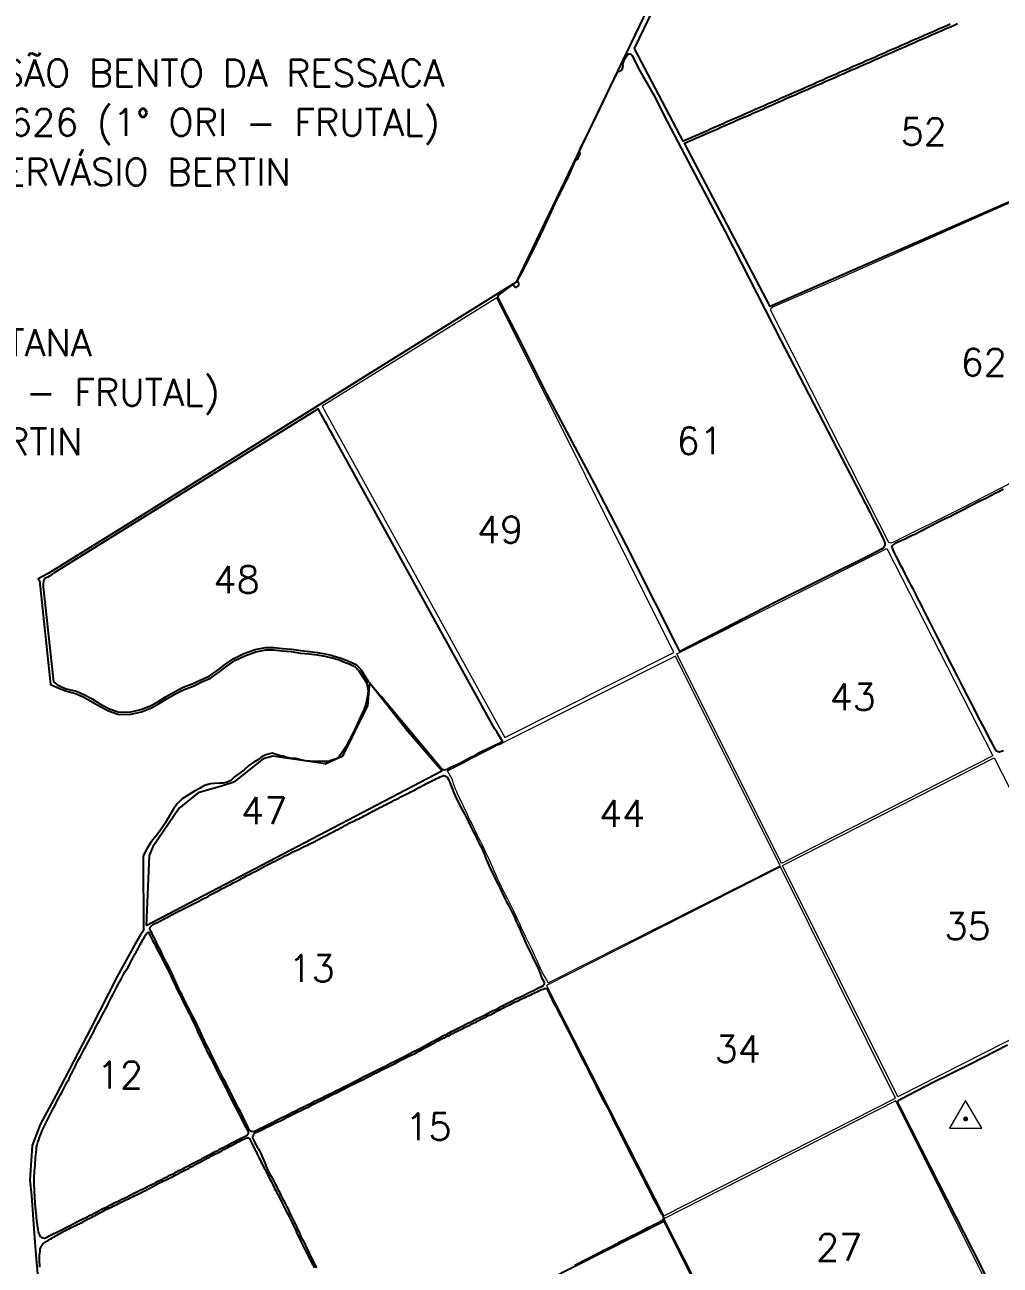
# Model space of a CAD drawing. Header units: millimetres. Extents: x 723072 to 730422, y 7782178 to 7792573.
# Drawn here: x 724644 to 726292, y 7786919 to 7789013 of the extents above; entities that cross this region are included whole.
import ezdxf
from ezdxf.enums import TextEntityAlignment as Align

# ---------------------------------------------------------------- set-up
doc = ezdxf.new("R2010")
doc.units = ezdxf.units.MM
for name, color, linetype, lineweight in [('0114000653', 1, 'Continuous', 25), ('0114000653027', 5, 'Continuous', 25), ('0114000653028', 5, 'Continuous', 25), ('0114000653034', 5, 'Continuous', 25), ('0114000653035', 5, 'Continuous', 25), ('0114000653043', 5, 'Continuous', 25), ('0114000653044', 5, 'Continuous', 25), ('0114000653047', 5, 'Continuous', 25), ('0114000653048', 5, 'Continuous', 25), ('0114000653049', 5, 'Continuous', 25), ('0114000653052', 5, 'Continuous', 25), ('0114000653053', 5, 'Continuous', 25), ('0114000653058', 5, 'Continuous', 25), ('0114000653061', 5, 'Continuous', 25), ('0114000653062', 5, 'Continuous', 25), ('0114000653063', 5, 'Continuous', 25)]:
    doc.layers.add(name, color=color, linetype=linetype, lineweight=lineweight)
for name, color, linetype in [('0114000653012', 5, 'Continuous'), ('0114000653013', 5, 'Continuous'), ('0114000653014', 5, 'Continuous'), ('0114000653015', 5, 'Continuous'), ('TXT_CONFRONTANTES', 7, 'Continuous'), ('TXT_DIVERSOS', 7, 'Continuous'), ('TXT_NUM_TALHOES', 7, 'Continuous')]:
    doc.layers.add(name, color=color, linetype=linetype)
doc.styles.add('Simplex', font='simplex.shx')

msp = doc.modelspace()

# ---------------------------------------------------------------- linework, layer by layer
at = {"layer": '0114000653', "color": 1, "linetype": 'ByBlock'}
msp.add_lwpolyline([(725788.2, 7789231.9), (725625.1, 7788892.7), (725474.1, 7788578.7), (724814.1, 7788167.4), (724683.8, 7788087), (724666.9, 7788077.9), (724669, 7788074.7), (724687.5, 7787899.1), (724698.1, 7787894.7), (724713, 7787888.5), (724730.2, 7787884), (724743.1, 7787878.4), (724756.1, 7787871.4), (724770.3, 7787862.8), (724785.6, 7787854.7), (724801.5, 7787849.3), (724821.3, 7787848.8), (724841.4, 7787853.4), (724858.1, 7787859.7), (724871.3, 7787867.4), (724885, 7787875.5), (724899, 7787883.6), (724913.3, 7787891), (724928.8, 7787896.5), (724943.4, 7787903.8), (724958, 7787910), (724973.4, 7787920.8), (724985.7, 7787930.2), (724999.3, 7787939.7), (725016, 7787947.8), (725034.6, 7787954.5), (725051.3, 7787958), (725064.7, 7787957.7), (725079, 7787956.1), (725094.2, 7787955), (725109.9, 7787952.5), (725124.6, 7787951.2), (725138.3, 7787949.5), (725150.9, 7787947), (725160.9, 7787945), (725163.9, 7787944.1), (725175.3, 7787940.8), (725184.6, 7787937.3), (725193.1, 7787933.5), (725201.6, 7787929.6), (725208.6, 7787922.2), (725221.8, 7787901.7), (725224.6, 7787889), (725223.1, 7787879.2), (725220.6, 7787866), (725217.2, 7787856.5), (725211.9, 7787845.7), (725205.7, 7787832.3), (725199.3, 7787818.7), (725193, 7787805.7), (725186.4, 7787793.9), (725179.8, 7787783.8), (725175.2, 7787777.5), (725170.9, 7787773.9), (725164.5, 7787772.1), (725157.1, 7787769.4), (725149.8, 7787769.3), (725142.4, 7787769.9), (725133.8, 7787769.5), (725126.4, 7787769.6), (725118.4, 7787770.6), (725109.8, 7787772.1), (725102, 7787774.2), (725092.6, 7787774.9), (725085.1, 7787776.9), (725081.3, 7787778.1), (725076.2, 7787779), (725062.1, 7787783.6), (725053.1, 7787781), (725045.4, 7787777.6), (725037.8, 7787771.9), (725031.4, 7787768.2), (725022.8, 7787762.4), (725015, 7787755.5), (725006.4, 7787749.1), (724998.7, 7787743.4), (724992.3, 7787737.2), (724986.1, 7787734.6), (724979.6, 7787732.9), (724973, 7787732.8), (724964.9, 7787732.4), (724957.7, 7787731.6), (724948.1, 7787728.9), (724939.2, 7787723.9), (724931, 7787719.3), (724920.6, 7787713.1), (724910, 7787706.5), (724901.1, 7787697.4), (724894.8, 7787688.5), (724881.2, 7787665.2), (724874.4, 7787655.2), (724866.6, 7787644.2), (724857.6, 7787633.9), (724850.5, 7787622.1), (724844, 7787610), (724844.6, 7787483.7), (724839.9, 7787476.5), (724829.9, 7787460.5), (724800.2, 7787406.3), (724756, 7787318.9), (724697, 7787206.3), (724670.2, 7787156.1), (724656.7, 7787120.9), (724652.9, 7787062.2), (724655.6, 7787036.7), (724660, 7786972.3), (724662.3, 7786943.3), (724666.7, 7786890.6)], dxfattribs=at)
at = {"layer": '0114000653012'}
msp.add_lwpolyline([(724661, 7787034.3), (724661, 7787037.2), (724660.8, 7787040.7), (724660.6, 7787044.4), (724660.4, 7787048.2), (724660.2, 7787052.3), (724660, 7787056.6), (724659.9, 7787061), (724659.9, 7787065.4), (724660.1, 7787069.6), (724660.4, 7787073.8), (724660.7, 7787077.9), (724661.2, 7787082.1), (724661.6, 7787086.7), (724662, 7787091.6), (724662.2, 7787096.4), (724662.4, 7787100.9), (724662.9, 7787105.2), (724663.3, 7787109.4), (724663.8, 7787113.6), (724664.3, 7787118), (724665.1, 7787122.2), (724666.4, 7787126.3), (724667.8, 7787130.3), (724669.2, 7787134.4), (724670.8, 7787138.7), (724672.6, 7787142.9), (724674.4, 7787147.2), (724676.4, 7787151.6), (724678.6, 7787156.3), (724680.9, 7787160.9), (724683.1, 7787165.4), (724685.4, 7787169.8), (724687.6, 7787174.3), (724690, 7787178.8), (724692.4, 7787183.3), (724694.8, 7787188), (724697.3, 7787192.7), (724699.7, 7787197.2), (724702, 7787201.5), (724704.3, 7787205.9), (724706.6, 7787210.3), (724709, 7787214.7), (724711.4, 7787219.2), (724713.7, 7787223.7), (724716.1, 7787228.2), (724718.4, 7787232.6), (724720.6, 7787237), (724722.8, 7787241.3), (724724.9, 7787245.5), (724727, 7787249.8), (724729.1, 7787254), (724731.3, 7787258.3), (724733.4, 7787262.5), (724735.8, 7787266.7), (724738.2, 7787271.1), (724740.5, 7787275.7), (724743, 7787280.3), (724745.4, 7787284.7), (724747.7, 7787289.1), (724750.1, 7787293.5), (724752.4, 7787297.9), (724754.6, 7787302.2), (724756.8, 7787306.3), (724759, 7787310.5), (724761.2, 7787314.8), (724763.3, 7787318.9), (724765.6, 7787323.1), (724767.9, 7787327.4), (724770.2, 7787331.7), (724772.5, 7787336.1), (724775, 7787340.8), (724777.7, 7787345.8), (724780.4, 7787350.9), (724783.2, 7787355.9), (724785.8, 7787361), (724788, 7787365.7), (724790.1, 7787370), (724792.2, 7787374.2), (724794.5, 7787378.6), (724796.9, 7787383.2), (724799.4, 7787387.8), (724802, 7787392.5), (724804.3, 7787397.1), (724806.8, 7787401.6), (724809.2, 7787406.2), (724811.6, 7787410.5), (724814.1, 7787414.6), (724816.5, 7787418.5), (724818.7, 7787422.3), (724820.9, 7787426), (724823, 7787429.8), (724824.8, 7787433.5), (724826.7, 7787437), (724828.5, 7787440.5), (724830.2, 7787443.9), (724832.2, 7787447.2), (724834.1, 7787450.5), (724836, 7787453.8), (724837.7, 7787457), (724839.4, 7787460.1), (724840.9, 7787463.1), (724842.4, 7787465.9), (724843.8, 7787468.6), (724845.3, 7787471.2), (724846.8, 7787473.7), (724848.3, 7787476), (724849.8, 7787478.4), (724851.4, 7787480.6), (724853.1, 7787481.1), (724853.6, 7787480.2), (724854.3, 7787478.9), (724855.6, 7787476.1), (724857.8, 7787471.8), (724860.2, 7787467.2), (724862.6, 7787462.7), (724865, 7787458), (724867.6, 7787453.2), (724870.2, 7787448.1), (724873, 7787442.7), (724875.8, 7787437), (724878.9, 7787431.1), (724882.1, 7787425.1), (724885.3, 7787418.9), (724888.5, 7787412.4), (724891.5, 7787405.9), (724894.4, 7787399.7), (724897, 7787393.9), (724899.3, 7787388.8), (724901.7, 7787384), (724904, 7787379.2), (724906.5, 7787374), (724909.4, 7787368.5), (724912.4, 7787362.6), (724915.6, 7787356.4), (724918.7, 7787350.1), (724922, 7787343.7), (724925.1, 7787337.3), (724928.4, 7787331), (724931.5, 7787324.8), (724934.3, 7787318.4), (724936.8, 7787312.1), (724939.5, 7787305.9), (724942.7, 7787299.7), (724945.8, 7787293.4), (724948.9, 7787286.9), (724951.9, 7787280.3), (724955.4, 7787273.9), (724958.9, 7787267.1), (724962.4, 7787260.1), (724965.9, 7787253.1), (724969.3, 7787246.1), (724972.7, 7787239.1), (724976.4, 7787232), (724980.1, 7787225.2), (724983.2, 7787218.9), (724986.2, 7787213.1), (724989.1, 7787207.1), (724992.3, 7787200.6), (724995.9, 7787193.6), (724999.8, 7787186.2), (725003.7, 7787178.7), (725007.3, 7787171.5), (725010.8, 7787164.5), (725014.3, 7787157.4), (725017.4, 7787151.3), (725019.8, 7787147.1), (725021.4, 7787144.1), (725021.6, 7787141.6), (725021, 7787139.6), (725020, 7787138.4), (725019.6, 7787137.9), (725019.5, 7787137.8), (725019.1, 7787137.5), (725019.1, 7787137.6), (725018.7, 7787137.3), (725017.9, 7787136.8), (725016.3, 7787136.1), (725014.2, 7787135.1), (725011.8, 7787133.9), (725009.1, 7787132.6), (725006.3, 7787131.2), (725003.4, 7787129.7), (725000.5, 7787128.2), (724997.7, 7787126.8), (724994.9, 7787125.3), (724992, 7787123.8), (724989.1, 7787122.2), (724986, 7787120.6), (724982.7, 7787118.9), (724979.1, 7787117.1), (724975.4, 7787115.2), (724971.9, 7787113.4), (724968.6, 7787111.6), (724965.5, 7787110), (724962.7, 7787108.4), (724959.8, 7787106.9), (724956.6, 7787105.3), (724953.3, 7787103.6), (724949.9, 7787101.8), (724946.6, 7787100), (724943.1, 7787098.2), (724939.8, 7787096.4), (724936.4, 7787094.6), (724933, 7787092.8), (724929.6, 7787091), (724926.3, 7787089.3), (724923.2, 7787087.6), (724920.1, 7787085.9), (724917, 7787084.2), (724913.7, 7787082.8), (724910.4, 7787081.2), (724907.2, 7787079.5), (724904.1, 7787077.9), (724901, 7787076.3), (724897.6, 7787074.5), (724894.1, 7787072.7), (724890.4, 7787070.8), (724886.7, 7787068.9), (724882.9, 7787067), (724879.1, 7787065.1), (724875.3, 7787063.2), (724871.7, 7787061.4), (724868.1, 7787059.5), (724864.4, 7787057.7), (724860.9, 7787055.8), (724857.3, 7787054.1), (724853.9, 7787052.3), (724850.6, 7787050.8), (724847.5, 7787049.1), (724844.1, 7787047.4), (724840.1, 7787045.3), (724836, 7787043.4), (724832.4, 7787041.5), (724828.6, 7787039.6), (724824.3, 7787037.4), (724820.2, 7787035.3), (724816.1, 7787033.3), (724812.1, 7787031.4), (724808.1, 7787029.5), (724804.3, 7787027.6), (724800.8, 7787026), (724797.5, 7787024.5), (724794.4, 7787022.9), (724791.3, 7787021.3), (724788.1, 7787019.7), (724784.8, 7787018.1), (724781.5, 7787016.4), (724777.9, 7787014.6), (724774, 7787012.6), (724769.9, 7787010.5), (724765.8, 7787008.3), (724761.6, 7787006.2), (724757.5, 7787004.1), (724753.5, 7787002), (724749.5, 7787000), (724745.2, 7786997.9), (724741, 7786995.7), (724736.7, 7786993.5), (724732.4, 7786991.4), (724728.4, 7786989.3), (724724.6, 7786987.3), (724720.9, 7786985.5), (724717.1, 7786983.7), (724713.4, 7786981.9), (724709.7, 7786979.9), (724706.1, 7786978.1), (724702.7, 7786976.2), (724699.3, 7786974.6), (724696.1, 7786973), (724692.9, 7786971.5), (724689.7, 7786969.9), (724686.4, 7786968.2), (724683.2, 7786966.5), (724680.1, 7786964.9), (724677.4, 7786964.1), (724675, 7786964.3), (724673.3, 7786965), (724672.1, 7786965.9), (724671.6, 7786966.3), (724671, 7786967), (724670.2, 7786968.3), (724669.4, 7786969.7), (724668.8, 7786971.4), (724668.2, 7786973.2), (724667.6, 7786975.2), (724667.1, 7786977.6), (724666.7, 7786980), (724666.3, 7786982.5), (724666, 7786984.9), (724665.6, 7786987.3), (724665.3, 7786989.6), (724664.9, 7786991.6), (724664.7, 7786993.7), (724664.6, 7786995.8), (724664.3, 7786998.1), (724664.1, 7787000.6), (724663.8, 7787003.2), (724663.7, 7787005.6), (724663.3, 7787007.9), (724663.1, 7787010.2), (724662.8, 7787012.8), (724662.5, 7787015.5), (724662.2, 7787018.4), (724661.9, 7787021.3), (724661.7, 7787024.4), (724661.6, 7787027.4), (724661.4, 7787030.3)], close=True, dxfattribs=at)
at = {"layer": '0114000653013'}
msp.add_lwpolyline([(725353.2, 7787745.3), (725354.3, 7787745), (725355.2, 7787744.6), (725356.3, 7787743.9), (725357.7, 7787742.6), (725359.2, 7787740.2), (725361, 7787736.5), (725362.9, 7787732.2), (725364.8, 7787727.5), (725366.7, 7787722.4), (725368.7, 7787717.4), (725370.8, 7787712.4), (725373.1, 7787707.2), (725376.1, 7787701.4), (725379.4, 7787695.1), (725382.8, 7787688.6), (725386.4, 7787682), (725389.8, 7787675.3), (725393.2, 7787668.5), (725396.6, 7787661.5), (725400.2, 7787654.6), (725403.5, 7787648.1), (725406.5, 7787642.1), (725409.1, 7787636.7), (725411.9, 7787631), (725415.1, 7787625.1), (725418.3, 7787618.7), (725420.9, 7787612.2), (725423.1, 7787605.7), (725425.7, 7787599.2), (725428.6, 7787592.5), (725431.9, 7787585.2), (725435.8, 7787577.8), (725439.7, 7787570.3), (725443.5, 7787562.7), (725447.2, 7787555), (725450.6, 7787547.5), (725454.2, 7787540.3), (725457.7, 7787533.4), (725461.2, 7787526.6), (725464.7, 7787519.9), (725468.1, 7787513.1), (725471.3, 7787506.2), (725474.6, 7787499.3), (725477.9, 7787492.3), (725481, 7787485.1), (725484, 7787477.7), (725487.3, 7787470.2), (725490.7, 7787462.8), (725494.1, 7787455.3), (725497.7, 7787448), (725501.3, 7787440.6), (725505, 7787433.2), (725508.7, 7787426), (725511.8, 7787418.7), (725514.6, 7787411.5), (725517.4, 7787404.7), (725520.3, 7787399), (725521.7, 7787396.3), (725521.8, 7787395.6), (725521.9, 7787394.1), (725521.6, 7787392.5), (725520.1, 7787390.6), (725517, 7787388.9), (725513, 7787386.9), (725508.6, 7787384.7), (725503.8, 7787382.3), (725498.7, 7787379.6), (725493, 7787376.8), (725486.9, 7787373.9), (725480.6, 7787371), (725474, 7787368), (725467.4, 7787364.8), (725460.6, 7787361.4), (725453.9, 7787357.8), (725447.5, 7787354.3), (725441.1, 7787350.8), (725434.4, 7787347.5), (725427.5, 7787344.1), (725420.6, 7787340.6), (725413.5, 7787337), (725406.3, 7787333.4), (725398.9, 7787329.8), (725391.6, 7787326.1), (725384.4, 7787322.5), (725377.5, 7787319), (725370.5, 7787315.5), (725363.5, 7787312), (725356.6, 7787308.4), (725349.6, 7787304.7), (725342.5, 7787301), (725335.4, 7787297.3), (725328.3, 7787293.6), (725321.5, 7787289.8), (725314.9, 7787286.1), (725308.1, 7787282.6), (725301.1, 7787279.2), (725293.7, 7787275.4), (725286.2, 7787271.4), (725278.4, 7787267.5), (725270.4, 7787263.4), (725262.3, 7787259.2), (725254.1, 7787255.1), (725245.8, 7787251.2), (725237.7, 7787247.2), (725229.7, 7787243.2), (725222.2, 7787239.3), (725215, 7787235.6), (725208.1, 7787232), (725201.3, 7787228.6), (725194.8, 7787225.2), (725188.5, 7787221.9), (725182.3, 7787218.8), (725176.1, 7787215.7), (725169.9, 7787212.6), (725163.7, 7787209.5), (725157.5, 7787206.4), (725151.3, 7787203.4), (725145.1, 7787200.4), (725138.9, 7787197.4), (725132.8, 7787194.4), (725126.8, 7787191.2), (725120.6, 7787188.2), (725114.1, 7787185.1), (725107.7, 7787182), (725101.5, 7787179), (725095.4, 7787175.9), (725089.4, 7787172.9), (725083.7, 7787170.1), (725078.6, 7787167.6), (725073.8, 7787165.1), (725068.6, 7787162.5), (725063.5, 7787159.9), (725058.7, 7787157.4), (725054, 7787155.1), (725049.5, 7787153), (725045.2, 7787150.9), (725041.2, 7787148.9), (725037.3, 7787147), (725033.8, 7787145.2), (725030.7, 7787144.2), (725028.2, 7787144.3), (725026.6, 7787144.8), (725025.5, 7787145.4), (725024.1, 7787146.7), (725022.7, 7787149), (725021.1, 7787152.4), (725019.1, 7787156.6), (725016.9, 7787161.1), (725014.5, 7787166.1), (725011.9, 7787171.5), (725009.1, 7787177), (725006.1, 7787182.7), (725002.9, 7787188.6), (724999.7, 7787194.8), (724996.7, 7787201.1), (724993.5, 7787207.4), (724990.4, 7787213.4), (724987.5, 7787219.5), (724984.2, 7787225.7), (724980.7, 7787232.2), (724977.3, 7787239), (724974, 7787245.9), (724970.5, 7787252.7), (724967.1, 7787259.5), (724963.7, 7787266.1), (724960.5, 7787272.5), (724957.4, 7787278.8), (724954.5, 7787284.9), (724951.3, 7787291.1), (724947.8, 7787297.4), (724945, 7787303.9), (724942.3, 7787310.3), (724939.3, 7787316.7), (724936.2, 7787323.2), (724933, 7787329.6), (724929.7, 7787335.9), (724926.3, 7787342.2), (724923, 7787348.6), (724919.6, 7787355.2), (724916.2, 7787361.8), (724913, 7787368.3), (724910, 7787374.6), (724907, 7787380.6), (724904.1, 7787386.3), (724901.6, 7787391.4), (724899.2, 7787396.6), (724896.9, 7787401.7), (724895, 7787406.8), (724892.8, 7787411.8), (724890.5, 7787416.8), (724887.9, 7787421.7), (724885.2, 7787426.7), (724882.6, 7787431.7), (724879.9, 7787437.1), (724876.8, 7787443.1), (724873.9, 7787449.4), (724871.1, 7787454.8), (724868.6, 7787460), (724866.3, 7787464.9), (724863.7, 7787469.9), (724861.3, 7787474.6), (724859.4, 7787478.7), (724857.9, 7787481.8), (724856.6, 7787484.3), (724855.5, 7787486.8), (724856.3, 7787489.7), (724858.3, 7787491.9), (724860.8, 7787493.8), (724863.9, 7787495.5), (724867.3, 7787497.1), (724871, 7787498.9), (724874.7, 7787501), (724878.4, 7787503), (724881.9, 7787504.9), (724885.4, 7787506.7), (724889.1, 7787508.7), (724893.2, 7787510.9), (724897.5, 7787513.1), (724902, 7787515.3), (724906.6, 7787517.5), (724911.2, 7787519.8), (724915.7, 7787522.2), (724920.2, 7787524.4), (724924.6, 7787526.6), (724929, 7787528.9), (724933.5, 7787531.3), (724938, 7787533.7), (724942.3, 7787535.8), (724946.4, 7787537.8), (724950.5, 7787539.9), (724954.6, 7787542.2), (724958.7, 7787544.6), (724962.9, 7787547), (724967.3, 7787549.4), (724972, 7787551.7), (724976.8, 7787554.1), (724981.6, 7787556.6), (724986.6, 7787559.2), (724991.5, 7787561.9), (724996.4, 7787564.3), (725001.1, 7787566.8), (725005.6, 7787569.2), (725010.1, 7787571.7), (725014.7, 7787574.1), (725019.6, 7787576.6), (725024.5, 7787579.1), (725029.6, 7787581.7), (725034.8, 7787584.4), (725039.8, 7787587.1), (725044.8, 7787589.8), (725049.6, 7787592.3), (725054.2, 7787594.7), (725058.6, 7787596.9), (725062.9, 7787599.1), (725067.1, 7787601.2), (725071.2, 7787603.4), (725075.4, 7787605.5), (725079.6, 7787607.7), (725083.8, 7787609.8), (725087.9, 7787611.9), (725091.9, 7787614), (725096, 7787616), (725100, 7787617.8), (725104, 7787619.7), (725107.9, 7787621.5), (725111.7, 7787623.3), (725115.3, 7787625.1), (725118.7, 7787626.8), (725121.8, 7787628.3), (725124.4, 7787629.6), (725126.7, 7787630.7), (725128.9, 7787631.7), (725131, 7787632.6), (725133.1, 7787633.7), (725135.1, 7787634.7), (725137, 7787635.7), (725138.9, 7787636.7), (725140.7, 7787637.6), (725142.5, 7787638.7), (725144.4, 7787639.7), (725146.4, 7787640.7), (725148.3, 7787641.7), (725150.2, 7787642.7), (725152.2, 7787643.9), (725154.3, 7787645), (725156.8, 7787646.2), (725159.4, 7787647.6), (725161.8, 7787649), (725164.2, 7787650.2), (725166.3, 7787651.2), (725168.3, 7787652.2), (725170.3, 7787653.1), (725172.2, 7787654.1), (725174.2, 7787655), (725176.2, 7787656.2), (725178.3, 7787657.3), (725180.4, 7787658.5), (725182.6, 7787659.8), (725184.9, 7787661), (725187.4, 7787662.3), (725189.8, 7787663.6), (725192.2, 7787665), (725194.7, 7787666.2), (725197.1, 7787667.3), (725199.7, 7787668.3), (725202.4, 7787669.6), (725205.3, 7787671.1), (725208.4, 7787672.6), (725211.5, 7787674.2), (725214.6, 7787675.8), (725217.7, 7787677.4), (725220.9, 7787679.1), (725224.1, 7787680.8), (725227.3, 7787682.5), (725230.3, 7787684.2), (725233.3, 7787685.8), (725236.2, 7787687.3), (725239, 7787688.7), (725241.7, 7787690.2), (725244.3, 7787691.5), (725246.8, 7787692.8), (725249.2, 7787694.1), (725251.8, 7787695.4), (725254.6, 7787696.8), (725257.7, 7787698.4), (725261, 7787700.1), (725264.7, 7787702), (725268.4, 7787703.9), (725272.2, 7787705.8), (725275.9, 7787707.6), (725279.5, 7787709.4), (725283.1, 7787711.2), (725286.4, 7787712.9), (725289.5, 7787714.5), (725292.5, 7787716), (725295.4, 7787717.5), (725298.4, 7787719), (725301.3, 7787720.5), (725304.2, 7787722.1), (725307.1, 7787723.6), (725310, 7787725.2), (725313.2, 7787726.8), (725316.5, 7787728.6), (725319.8, 7787730.3), (725322.8, 7787731.9), (725325.5, 7787733.3), (725328.4, 7787734.8), (725331.2, 7787736.3), (725334.1, 7787737.7), (725337.1, 7787739.1), (725340, 7787740.5), (725343, 7787741.9), (725345.9, 7787743.3), (725348.5, 7787744.6), (725350.4, 7787745.3), (725351.6, 7787745.4), (725352.1, 7787745.4), (725352.6, 7787745.4)], close=True, dxfattribs=at)
at = {"layer": '0114000653014'}
msp.add_lwpolyline([(724669.7, 7786915.7), (724669.5, 7786919.9), (724669.2, 7786923.9), (724669, 7786927.9), (724669, 7786931.6), (724669.2, 7786935.4), (724669.5, 7786939.2), (724670, 7786942.6), (724670.5, 7786945.8), (724671.2, 7786948.6), (724672.1, 7786951.1), (724673.4, 7786953.1), (724674.8, 7786954.8), (724676.4, 7786956.2), (724678.1, 7786957.4), (724679.9, 7786958.5), (724681.7, 7786959.5), (724683.5, 7786960.7), (724685.4, 7786961.8), (724687.2, 7786963), (724689.2, 7786964), (724691.1, 7786965.2), (724693, 7786966.3), (724695.1, 7786967.5), (724697.3, 7786968.8), (724699.7, 7786970.1), (724702.2, 7786971.7), (724704.8, 7786973.1), (724707.4, 7786974.5), (724710.1, 7786976), (724712.9, 7786977.4), (724715.7, 7786978.9), (724718.5, 7786980.4), (724721.3, 7786981.7), (724724, 7786983), (724726.5, 7786984.1), (724728.7, 7786985.2), (724730.8, 7786986.2), (724732.7, 7786987.1), (724734.7, 7786988), (724736.7, 7786988.9), (724738.6, 7786989.9), (724740.7, 7786991), (724742.9, 7786992.2), (724745.1, 7786993.5), (724747.4, 7786994.7), (724749.5, 7786995.8), (724751.4, 7786996.9), (724753.4, 7786997.9), (724755.5, 7786999), (724757.7, 7787000.1), (724760.3, 7787001.3), (724763, 7787002.7), (724766, 7787004.2), (724769, 7787005.9), (724772.2, 7787007.6), (724775.3, 7787009.3), (724778.4, 7787011), (724781.4, 7787012.6), (724784.4, 7787014), (724787.5, 7787015.4), (724790.6, 7787017), (724793.7, 7787018.5), (724796.8, 7787020), (724799.8, 7787021.5), (724802.8, 7787023), (724805.7, 7787024.4), (724808.4, 7787025.8), (724811.2, 7787027.1), (724813.9, 7787028.4), (724816.5, 7787029.7), (724819.3, 7787031.1), (724822.1, 7787032.4), (724824.8, 7787033.6), (724827.4, 7787034.9), (724830, 7787036.2), (724832.9, 7787037.6), (724836.4, 7787039.3), (724840.2, 7787041.2), (724844.2, 7787043.2), (724848.1, 7787045.1), (724851.9, 7787047.1), (724855.7, 7787049.1), (724859.4, 7787051), (724863, 7787053), (724866.5, 7787054.9), (724869.7, 7787056.7), (724872.8, 7787058.3), (724875.6, 7787059.7), (724878.6, 7787061.1), (724881.9, 7787062.6), (724885.3, 7787064.3), (724888.8, 7787066), (724892.1, 7787067.6), (724895.3, 7787069.2), (724898.4, 7787070.7), (724901.4, 7787072.3), (724904.6, 7787073.9), (724907.9, 7787075.6), (724911.4, 7787077.5), (724914.8, 7787079.3), (724918.3, 7787080.9), (724921.8, 7787082.8), (724925.4, 7787084.8), (724929, 7787086.8), (724932.8, 7787088.8), (724936.7, 7787091), (724940.7, 7787093), (724944.7, 7787095.2), (724948.6, 7787097.3), (724952.6, 7787099.3), (724956.3, 7787101.3), (724959.8, 7787103.3), (724963.2, 7787105), (724966.7, 7787106.8), (724970.2, 7787108.6), (724973.6, 7787110.4), (724977.1, 7787112.1), (724980.5, 7787113.9), (724983.9, 7787115.8), (724987.5, 7787117.7), (724991.1, 7787119.7), (724994.6, 7787121.7), (724997.7, 7787123.4), (725000.8, 7787124.9), (725003.6, 7787126.3), (725006.5, 7787127.8), (725009.5, 7787129.3), (725012.4, 7787130.8), (725015.2, 7787132.3), (725017.6, 7787133.4), (725019.5, 7787134), (725020.8, 7787134.1), (725021.9, 7787133.9), (725022.7, 7787133.4), (725023.1, 7787133.1), (725023.7, 7787132.6), (725024.5, 7787131.8), (725024.8, 7787131.1), (725024.9, 7787131.1), (725024.8, 7787131.2), (725024.9, 7787131.1), (725025.2, 7787130.5), (725025.6, 7787129.5), (725026.3, 7787128), (725027.1, 7787126.3), (725028, 7787124.4), (725029.1, 7787122.2), (725030.3, 7787119.7), (725031.6, 7787117.1), (725032.9, 7787114.4), (725034.3, 7787111.7), (725035.6, 7787109.1), (725036.9, 7787106.5), (725038.1, 7787104.1), (725039.2, 7787101.8), (725040.4, 7787099.3), (725041.7, 7787096.7), (725043.1, 7787094), (725044.5, 7787091.3), (725046, 7787088.4), (725047.4, 7787085.6), (725048.8, 7787082.8), (725050.3, 7787080.1), (725051.7, 7787077.4), (725053.1, 7787074.7), (725054.4, 7787071.9), (725055.8, 7787069.1), (725057.3, 7787066.3), (725058.8, 7787063.4), (725060.2, 7787060.5), (725061.7, 7787057.6), (725063.2, 7787054.6), (725064.7, 7787051.5), (725066.2, 7787048.5), (725067.9, 7787045.4), (725069.6, 7787042.1), (725071.5, 7787038.6), (725073.4, 7787034.8), (725075.4, 7787030.9), (725077.6, 7787026.7), (725079.7, 7787022.2), (725081.9, 7787017.7), (725084.2, 7787013.3), (725086.6, 7787008.8), (725089, 7787004.2), (725091.3, 7786999.6), (725093.5, 7786994.9), (725095.7, 7786990.4), (725097.9, 7786986.1), (725099.9, 7786982), (725101.9, 7786978), (725103.4, 7786974), (725105.1, 7786970.1), (725107, 7786966.2), (725109, 7786962.2), (725111.1, 7786957.9), (725113.3, 7786953.4), (725115.6, 7786948.7), (725118.1, 7786943.9), (725120.6, 7786939.1), (725123.2, 7786934.1), (725125.7, 7786929.2), (725128.1, 7786924.3), (725130.8, 7786919.4), (725133.4, 7786914.4)], dxfattribs=at)
at = {"layer": '0114000653015'}
msp.add_lwpolyline([(725573.3, 7786918.7), (725577.9, 7786921), (725582.6, 7786923.4), (725587.3, 7786925.9), (725591.9, 7786928.2), (725596.4, 7786930.6), (725601.3, 7786933.1), (725606.4, 7786935.8), (725611.9, 7786938.7), (725617.3, 7786941.5), (725622.6, 7786944.1), (725627.5, 7786946.6), (725632.1, 7786948.9), (725636.4, 7786951), (725640.5, 7786953.3), (725644.5, 7786955.4), (725648.5, 7786957.6), (725652.5, 7786959.7), (725656.6, 7786961.8), (725660.9, 7786963.9), (725665.1, 7786965.9), (725669.3, 7786968.1), (725673.7, 7786970.2), (725678, 7786972.5), (725682.4, 7786974.8), (725686.6, 7786976.9), (725690.7, 7786979), (725694.6, 7786981.1), (725698.5, 7786983), (725702.5, 7786984.9), (725706.5, 7786986.9), (725710.3, 7786988.7), (725713.9, 7786990.5), (725717.3, 7786992.1), (725720.1, 7786993.7), (725721.4, 7786994.7), (725722.7, 7786995.8), (725723.2, 7786996.6), (725723.5, 7786997.4), (725723.6, 7786998.8), (725723.3, 7787000.3), (725722.4, 7787001.9), (725721.1, 7787004.2), (725719.3, 7787007.2), (725717.3, 7787011), (725714.7, 7787015.6), (725711.9, 7787021.1), (725708.7, 7787027.2), (725705.9, 7787032.8), (725703.2, 7787038.1), (725699.9, 7787044.3), (725696.4, 7787051.3), (725692.6, 7787058.7), (725688.7, 7787066.5), (725684.6, 7787074.5), (725680.3, 7787082.8), (725676, 7787091.1), (725671.7, 7787099.3), (725667.6, 7787107.4), (725663.7, 7787115.4), (725659.6, 7787123.2), (725655.6, 7787131), (725651.6, 7787138.8), (725647.6, 7787146.7), (725643.6, 7787154.4), (725640, 7787162.1), (725636.3, 7787169.7), (725632.5, 7787177.6), (725628.4, 7787185.5), (725624, 7787193.5), (725619.7, 7787201.6), (725615.8, 7787209.6), (725612, 7787217.4), (725608.2, 7787224.9), (725604.5, 7787232.3), (725600.6, 7787239.9), (725596.5, 7787247.9), (725592.3, 7787256.1), (725588.1, 7787264.6), (725583.8, 7787273.1), (725579.4, 7787281.5), (725574.9, 7787289.9), (725570.4, 7787298.7), (725566.1, 7787307.6), (725561.7, 7787316.6), (725557.2, 7787325.2), (725552.9, 7787333.6), (725548.8, 7787341.6), (725545.2, 7787348.8), (725542, 7787355.2), (725538.8, 7787360.9), (725535.9, 7787366.7), (725533.1, 7787372.4), (725530.4, 7787378), (725527.9, 7787383), (725525.3, 7787385.9), (725522.6, 7787385.4), (725520, 7787384.5), (725517.4, 7787383.5), (725514.8, 7787382.5), (725512.1, 7787381.3), (725509.4, 7787380), (725506.7, 7787378.8), (725504, 7787377.5), (725501.4, 7787376.3), (725498.8, 7787375), (725496.1, 7787373.7), (725493.4, 7787372.4), (725490.7, 7787371.1), (725487.9, 7787369.9), (725485, 7787368.6), (725482, 7787367.3), (725479, 7787365.8), (725475.8, 7787364.3), (725472.6, 7787362.7), (725469.4, 7787361.1), (725466.1, 7787359.5), (725463, 7787357.9), (725460, 7787356.5), (725457.1, 7787355.1), (725454.3, 7787353.7), (725451.5, 7787352.3), (725448.7, 7787350.9), (725446.2, 7787349.6), (725443.8, 7787348.3), (725441.5, 7787347.1), (725439.1, 7787345.8), (725436.6, 7787344.5), (725434.1, 7787343.1), (725431.4, 7787341.8), (725428.8, 7787340.5), (725426.1, 7787339.2), (725423.6, 7787337.9), (725421.2, 7787336.7), (725418.8, 7787335.6), (725416.5, 7787334.5), (725414.3, 7787333.4), (725412, 7787332.2), (725409.6, 7787330.9), (725407, 7787329.6), (725404.5, 7787328.2), (725401.8, 7787327), (725399.3, 7787325.7), (725396.8, 7787324.5), (725394.3, 7787323.2), (725391.9, 7787321.9), (725389.3, 7787320.7), (725386.8, 7787319.4), (725384.3, 7787318.2), (725381.9, 7787316.9), (725379.4, 7787315.7), (725377, 7787314.5), (725374.8, 7787313.4), (725372.6, 7787312.4), (725370.6, 7787311.5), (725369.4, 7787310.9), (725369, 7787310.7), (725368.3, 7787310.3), (725367.1, 7787309.8), (725365.2, 7787308.8), (725362.9, 7787307.6), (725360.4, 7787306.3), (725357.7, 7787304.9), (725355.1, 7787303.6), (725352.5, 7787302.4), (725349.9, 7787301.1), (725347.4, 7787299.8), (725344.8, 7787298.5), (725342.1, 7787297.1), (725339.4, 7787295.7), (725336.4, 7787294.1), (725332.9, 7787292.1), (725328.9, 7787289.9), (725324.7, 7787287.6), (725320.2, 7787285.2), (725315.8, 7787282.8), (725311.3, 7787280.3), (725306.7, 7787277.9), (725301.9, 7787275.4), (725297, 7787273), (725291.9, 7787270.4), (725286.4, 7787267.7), (725280.9, 7787264.8), (725275.2, 7787261.9), (725269.4, 7787259), (725263.7, 7787256.1), (725257.9, 7787253.1), (725252, 7787250.2), (725246, 7787247.3), (725239.9, 7787244.3), (725233.9, 7787241.2), (725227.9, 7787238.1), (725221.8, 7787235), (725215.7, 7787232), (725209.5, 7787228.9), (725203.2, 7787225.7), (725196.7, 7787222.5), (725190.2, 7787219.2), (725183.7, 7787215.9), (725177.1, 7787212.6), (725170.6, 7787209.5), (725164.3, 7787206.3), (725158.1, 7787203), (725151.9, 7787200), (725145.8, 7787197), (725139.9, 7787194.2), (725134, 7787191.3), (725128.1, 7787188.2), (725122.2, 7787185.2), (725116.2, 7787182.3), (725110.4, 7787179.5), (725104.6, 7787176.8), (725099, 7787173.9), (725093.3, 7787171.1), (725087.7, 7787168.3), (725082.3, 7787165.5), (725077.1, 7787162.8), (725071.9, 7787160.3), (725066.8, 7787157.8), (725061.8, 7787155.3), (725056.9, 7787152.9), (725052.2, 7787150.6), (725047.8, 7787148.5), (725043.6, 7787146.5), (725039.6, 7787144.6), (725035.9, 7787142.9), (725032.9, 7787141.5), (725031.1, 7787140.2), (725030.2, 7787139), (725029.9, 7787138), (725029.4, 7787136.9), (725029.2, 7787135), (725029.5, 7787132.8), (725030.5, 7787130.5), (725031.7, 7787128.2), (725033.1, 7787125.6), (725034.7, 7787122.7), (725036.4, 7787119.4), (725038.5, 7787115.7), (725040.6, 7787111.8), (725042.8, 7787107.6), (725044.7, 7787103.5), (725046.2, 7787099.6), (725047.9, 7787095.5), (725049.6, 7787091.4), (725051.4, 7787087.2), (725053.4, 7787082.8), (725055.5, 7787078.3), (725057.8, 7787073.8), (725060.3, 7787069.3), (725062.7, 7787064.9), (725065, 7787060.7), (725067.2, 7787056.4), (725069.3, 7787052.1), (725071.4, 7787047.6), (725073.7, 7787043), (725076, 7787038.3), (725078.4, 7787033.7), (725080.9, 7787028.9), (725083.5, 7787024), (725086.2, 7787018.7), (725088.9, 7787013.3), (725091.7, 7787007.9), (725094.5, 7787002.4), (725097.1, 7786996.6), (725099.9, 7786990.7), (725102.9, 7786984.8), (725105.7, 7786979), (725108.3, 7786972.9), (725110.8, 7786966.9), (725113.8, 7786960.8), (725117.1, 7786954.6), (725120.3, 7786948.2), (725123.5, 7786941.7), (725126.6, 7786935.3), (725129.9, 7786928.7), (725133.3, 7786921.9), (725136.9, 7786915)], dxfattribs=at)
at = {"layer": '0114000653027', "lineweight": 0}
msp.add_lwpolyline([(726291.7, 7786843.3), (726115.6, 7787196.6), (725723.8, 7786997.3), (725895, 7786660.7), (725899, 7786652.9), (725904, 7786647.1), (725909.6, 7786648.9), (726007.6, 7786699.3), (726285.5, 7786840.1)], close=True, dxfattribs=at)
at = {"layer": '0114000653028', "linetype": 'Continuous'}
msp.add_lwpolyline([(724958.2, 7786606), (724979.7, 7786617.1), (725723.6, 7786993), (725898.3, 7786646), (725893.9, 7786642.4), (725480.7, 7786436), (725443.2, 7786414), (725359.5, 7786365.7), (725134.4, 7786246.8)], close=True, dxfattribs=at)
at = {"layer": '0114000653034', "lineweight": 0}
msp.add_lwpolyline([(726115.3, 7787201.1), (725920.6, 7787591.7), (725525.8, 7787390.9), (725723.5, 7787001.9)], close=True, dxfattribs=at)
at = {"layer": '0114000653035', "color": 5, "lineweight": 0}
msp.add_lwpolyline([(725924.2, 7787593.6), (726281.6, 7787775.5), (726480.5, 7787386.8), (726118.9, 7787203)], close=True, dxfattribs=at)
at = {"layer": '0114000653043', "color": 5, "lineweight": 0}
msp.add_lwpolyline([(726100.5, 7788129.2), (726279.8, 7787778.9), (725922.4, 7787597.1), (725745.9, 7787951.4)], close=True, dxfattribs=at)
at = {"layer": '0114000653044', "color": 5, "lineweight": 0}
msp.add_lwpolyline([(725743.5, 7787947.4), (725452.7, 7787801.6), (725452.8, 7787801.4), (725447.5, 7787798.3), (725440.8, 7787795.5), (725433.9, 7787791.9), (725427.1, 7787788.7), (725411.2, 7787780.8), (725406, 7787777.5), (725399, 7787774.4), (725392, 7787770.5), (725385.7, 7787766.9), (725379.1, 7787763.5), (725365.4, 7787757.2), (725359.9, 7787754.2), (725357.6, 7787753.9), (725365.7, 7787739.8), (725366.8, 7787736.4), (725368.1, 7787732.4), (725369.7, 7787727.9), (725371.4, 7787723.3), (725373.3, 7787718.5), (725375.4, 7787713.6), (725377.8, 7787708.6), (725380.4, 7787703.3), (725382.9, 7787698.4), (725385.5, 7787693), (725388.2, 7787687.5), (725390.9, 7787681.7), (725393.5, 7787675.8), (725396.3, 7787669.8), (725399.2, 7787663.8), (725402.2, 7787657.8), (725405.1, 7787652), (725408, 7787646.2), (725410.8, 7787640.5), (725413.8, 7787634.5), (725416.7, 7787628.5), (725419.6, 7787622.5), (725422.4, 7787616.4), (725425.3, 7787610.5), (725428, 7787604.5), (725430.9, 7787598.3), (725433.9, 7787592), (725436.7, 7787585.5), (725439.6, 7787579), (725442.3, 7787572.3), (725445.5, 7787565.5), (725448.9, 7787558.5), (725452.4, 7787551.5), (725455.9, 7787544.6), (725459.5, 7787537.7), (725463, 7787530.8), (725466.3, 7787523.8), (725469.9, 7787516.9), (725473.3, 7787509.8), (725476.5, 7787502.7), (725479.8, 7787495.6), (725483, 7787488.5), (725486.3, 7787481.6), (725489.6, 7787474.6), (725492.9, 7787467.6), (725496.2, 7787460.8), (725499.6, 7787454), (725502.9, 7787447), (725506.1, 7787440.1), (725509.1, 7787433.3), (725512, 7787426.7), (725514.7, 7787420.6), (725517.5, 7787414.9), (725520.2, 7787409.8), (725523, 7787405), (725525.8, 7787400.4), (725528.3, 7787395.8), (725920.1, 7787593.1)], close=True, dxfattribs=at)
at = {"layer": '0114000653047'}
msp.add_lwpolyline([(724849.2, 7787492.6), (725348.8, 7787753.5), (725291.4, 7787819.7), (725291.4, 7787819.8), (725226.7, 7787902), (725223.3, 7787864.1), (725223.3, 7787863.8), (725223.2, 7787863.6), (725180.9, 7787778.2), (725180.7, 7787777.9), (725180.5, 7787777.7), (725180.2, 7787777.5), (725153, 7787765.2), (725152.7, 7787765.1), (725152.5, 7787765), (725152.2, 7787765.1), (725063.4, 7787778.1), (725047.2, 7787773.8), (724997.8, 7787734.8), (724997.6, 7787734.6), (724997.4, 7787734.5), (724978.4, 7787728.1), (724978.3, 7787728.1), (724937.1, 7787716.2), (724904.9, 7787690.4), (724860.3, 7787625.5), (724854.1, 7787610.5), (724849.2, 7787492.6)], close=True, dxfattribs=at)
at = {"layer": '0114000653048', "color": 5, "linetype": 'Continuous'}
msp.add_lwpolyline([(725411.4, 7787783.9), (725418, 7787787.3), (725425.4, 7787790.8), (725432.6, 7787794.1), (725439.5, 7787797.7), (725446.2, 7787800.5), (725451.5, 7787803.7), (725445.8, 7787812.7), (725441.6, 7787819.5), (725438, 7787825.3), (725162.4, 7788324.3), (725159.1, 7788330.2), (725155.4, 7788336.7), (725151.8, 7788343.3), (725148.4, 7788349.6), (725144.9, 7788355.8), (725139.9, 7788364.8), (725133.5, 7788360.9), (724694, 7788087.9), (724690.5, 7788085.7), (724685.8, 7788082.2), (724683, 7788080.6), (724677.7, 7788078.1), (724675.7, 7788073.9), (724675.4, 7788069.1), (724675.2, 7788064.3), (724692.7, 7787903.9), (724700.2, 7787898.2), (724714.3, 7787892.3), (724731.5, 7787887.8), (724744.9, 7787882), (724758.1, 7787874.9), (724772.3, 7787866.3), (724787.2, 7787858.3), (724802.2, 7787853.3), (724820.9, 7787852.8), (724840.3, 7787857.3), (724856.4, 7787863.3), (724869.3, 7787870.9), (724882.9, 7787879), (724897.1, 7787887.1), (724911.7, 7787894.7), (724927.2, 7787900.2), (724941.8, 7787907.4), (724956, 7787913.5), (724971, 7787924), (724983.3, 7787933.4), (724997.2, 7787943.2), (725014.5, 7787951.5), (725033.5, 7787958.4), (725050.9, 7787962), (725065, 7787961.7), (725079.4, 7787960), (725094.7, 7787959), (725110.4, 7787956.5), (725125, 7787955.2), (725138.9, 7787953.4), (725151.7, 7787950.9), (725161.9, 7787948.9), (725165, 7787947.9), (725176.6, 7787944.6), (725186.2, 7787941), (725194.8, 7787937.2), (725203.9, 7787932.9), (725211.8, 7787924.6), (725219.5, 7787912.7), (725225.1, 7787904.1), (725231, 7787897), (725235.4, 7787891.7), (725240.2, 7787886.2), (725244.3, 7787880.9), (725248.3, 7787876.8), (725337.4, 7787770.2), (725340.3, 7787766.8), (725345.6, 7787760.9), (725348.5, 7787757.1), (725352.7, 7787755.5), (725358.6, 7787756.4), (725364.2, 7787759.5), (725377.8, 7787765.8), (725384.4, 7787769.1), (725390.7, 7787772.7), (725397.8, 7787776.6), (725404.7, 7787779.7)], close=True, dxfattribs=at)
at = {"layer": '0114000653049', "color": 5, "lineweight": 0}
msp.add_lwpolyline([(725740.5, 7787953.2), (725441.9, 7788552.3), (725146.8, 7788369.2), (725455.2, 7787810.1)], close=True, dxfattribs=at)
at = {"layer": '0114000653052'}
msp.add_lwpolyline([(726498.5, 7788797.6), (725903.6, 7788537.7), (725758.6, 7788813.2), (725758.6, 7788813.2), (725762.4, 7788814.9), (725767.6, 7788817.2), (725772.8, 7788819.4), (725778, 7788821.7), (725783.3, 7788824), (725788.5, 7788826.3), (725793.7, 7788828.6), (725798.9, 7788830.9), (725804.1, 7788833.2), (725809.5, 7788835.5), (725814.8, 7788837.9), (725820.2, 7788840.2), (725825.5, 7788842.6), (725830.9, 7788844.9), (725836.3, 7788847.3), (725841.6, 7788849.6), (725847, 7788852), (725852.4, 7788854.3), (725857.9, 7788856.7), (725863.3, 7788859.1), (725868.8, 7788861.5), (725874.3, 7788863.9), (725879.8, 7788866.3), (725885.3, 7788868.7), (725890.8, 7788871.1), (725896.2, 7788873.5), (725901.7, 7788875.9), (725907.2, 7788878.3), (725912.7, 7788880.7), (725918.2, 7788883.1), (725923.7, 7788885.5), (725929.1, 7788888), (725934.6, 7788890.4), (725940.1, 7788892.8), (725945.6, 7788895.2), (725951.1, 7788897.6), (725956.6, 7788900), (725962, 7788902.4), (725967.5, 7788904.8), (725973, 7788907.2), (725978.5, 7788909.6), (725984, 7788912), (725989.5, 7788914.4), (725995, 7788916.8), (726000.4, 7788919.2), (726005.9, 7788921.6), (726011.4, 7788924), (726016.9, 7788926.4), (726022.4, 7788928.8), (726027.9, 7788931.2), (726033.3, 7788933.6), (726038.8, 7788936), (726044.3, 7788938.4), (726049.8, 7788940.8), (726055.3, 7788943.2), (726060.8, 7788945.6), (726066.3, 7788948), (726071.7, 7788950.4), (726077.2, 7788952.8), (726082.7, 7788955.2), (726088.2, 7788957.7), (726093.7, 7788960.1), (726099.2, 7788962.5), (726104.7, 7788964.9), (726110.1, 7788967.3), (726115.6, 7788969.7), (726121.1, 7788972.1), (726126.6, 7788974.5), (726132.1, 7788976.9), (726137.6, 7788979.3), (726143, 7788981.7), (726148.5, 7788984.1), (726154, 7788986.5), (726159.5, 7788988.9), (726165, 7788991.3), (726170.5, 7788993.7), (726175.9, 7788996.1), (726181.4, 7788998.5), (726186.9, 7789000.9), (726192.4, 7789003.3), (726197.9, 7789005.7), (726203.4, 7789008.1), (726208.9, 7789010.5), (726214.3, 7789012.9), (726219.8, 7789015.3)], dxfattribs=at)
at = {"layer": '0114000653053'}
msp.add_lwpolyline([(726207.2, 7789014.2), (726201.8, 7789011.8), (726196.3, 7789009.4), (726190.8, 7789007), (726185.3, 7789004.6), (726179.8, 7789002.2), (726174.3, 7788999.8), (726168.9, 7788997.4), (726163.4, 7788995), (726157.9, 7788992.6), (726152.4, 7788990.2), (726146.9, 7788987.8), (726141.4, 7788985.4), (726135.9, 7788983), (726130.5, 7788980.6), (726125, 7788978.2), (726119.5, 7788975.7), (726114, 7788973.3), (726108.5, 7788970.9), (726103, 7788968.5), (726097.6, 7788966.1), (726092.1, 7788963.7), (726086.6, 7788961.3), (726081.1, 7788958.9), (726075.6, 7788956.5), (726070.1, 7788954.1), (726064.6, 7788951.7), (726059.2, 7788949.3), (726053.7, 7788946.9), (726048.2, 7788944.5), (726042.7, 7788942.1), (726037.2, 7788939.7), (726031.7, 7788937.3), (726026.3, 7788934.9), (726020.8, 7788932.5), (726015.3, 7788930.1), (726009.8, 7788927.7), (726004.3, 7788925.3), (725998.8, 7788922.9), (725993.3, 7788920.5), (725987.9, 7788918.1), (725982.4, 7788915.7), (725976.9, 7788913.3), (725971.4, 7788910.9), (725965.9, 7788908.5), (725960.4, 7788906), (725955, 7788903.6), (725949.5, 7788901.2), (725944, 7788898.8), (725938.5, 7788896.4), (725933, 7788894), (725927.5, 7788891.6), (725922, 7788889.2), (725916.6, 7788886.8), (725911.1, 7788884.4), (725905.6, 7788882), (725900.1, 7788879.6), (725894.6, 7788877.2), (725889.2, 7788874.8), (725883.7, 7788872.4), (725878.2, 7788870), (725872.7, 7788867.6), (725867.2, 7788865.2), (725861.7, 7788862.8), (725856.2, 7788860.4), (725850.8, 7788858), (725845.4, 7788855.6), (725840, 7788853.3), (725834.7, 7788850.9), (725829.3, 7788848.6), (725823.9, 7788846.2), (725818.6, 7788843.9), (725813.2, 7788841.5), (725807.9, 7788839.2), (725802.5, 7788836.8), (725797.3, 7788834.5), (725792, 7788832.2), (725786.8, 7788829.9), (725781.5, 7788827.6), (725776.3, 7788825.3), (725771, 7788823), (725765.8, 7788820.7), (725760.6, 7788818.4), (725756.7, 7788816.7), (725756.7, 7788816.7), (725756.7, 7788816.7), (725674.3, 7788973.3), (725801.4, 7789236.7)], dxfattribs=at)
at = {"layer": '0114000653058', "linetype": 'ByBlock', "elevation": 576.1}
msp.add_lwpolyline([(726297.6, 7787787.1), (726290.3, 7787784.8), (726285.9, 7787787), (726283.7, 7787790.7), (726280.9, 7787795.6), (726278.3, 7787800.5), (726275.2, 7787806.1), (726272.1, 7787812), (726264.2, 7787827.3), (726255.6, 7787843.8), (726246.1, 7787862), (726236.8, 7787880.2), (726228.2, 7787896.6), (726219.9, 7787913.2), (726210.8, 7787930.8), (726201.3, 7787949.2), (726191.7, 7787968.7), (726186.6, 7787978.2), (726182.3, 7787987), (726177.6, 7787996.2), (726173.2, 7788005), (726168.7, 7788013.8), (726164.6, 7788021.6), (726160.9, 7788029.1), (726157.2, 7788036.6), (726153.1, 7788044.7), (726149.3, 7788052.1), (726145.5, 7788059.5), (726141.7, 7788066.5), (726138.2, 7788073.2), (726134.8, 7788079.6), (726131.5, 7788086.3), (726127.8, 7788093.3), (726123.7, 7788101.1), (726120, 7788108.7), (726120, 7788108.7), (726116.4, 7788115.9), (726113.7, 7788121.4), (726112, 7788125.4), (726109, 7788132.9), (726114.3, 7788138.2), (726119.3, 7788140.3), (726124.7, 7788142.5), (726131.2, 7788145.5), (726136.7, 7788148.2), (726142.1, 7788150.8), (726147.6, 7788153.4), (726153.9, 7788156.5), (726160.6, 7788160), (726167.8, 7788163.7), (726175.8, 7788167.8), (726183.4, 7788171.7), (726191.3, 7788175.5), (726199.2, 7788179.4), (726206.8, 7788183.1), (726214, 7788186.8), (726220.8, 7788190.2), (726226.6, 7788193.3), (726233.2, 7788196.8), (726240, 7788200.3), (726246.9, 7788203.8), (726254.1, 7788207.6), (726261.4, 7788211.2), (726268.6, 7788214.8), (726276.2, 7788218.6), (726283.4, 7788222.3), (726290.6, 7788225.8), (726297.6, 7788229.6)], dxfattribs=at)
at = {"layer": '0114000653061'}
msp.add_lwpolyline([(725444.7, 7788551.7), (725444.3, 7788552.5), (725443.9, 7788553.5), (725444, 7788554.4), (725444.6, 7788556.1), (725446.1, 7788558.1), (725462.1, 7788569.8), (725467.9, 7788574), (725469.7, 7788573.5), (725470.6, 7788571.8), (725472, 7788570.6), (725473.3, 7788570.4), (725474.9, 7788570.5), (725476.8, 7788571.2), (725478.1, 7788572.7), (725478.7, 7788574.2), (725478.9, 7788575.5), (725478.6, 7788577.1), (725476.6, 7788581.5), (725484, 7788594.5), (725502.6, 7788630.8), (725521, 7788669.9), (725540.3, 7788711.6), (725563.3, 7788758.3), (725574.9, 7788785.1), (725576.3, 7788785.4), (725577.7, 7788786.2), (725579.1, 7788787.9), (725580.8, 7788791.5), (725582, 7788794.3), (725582.4, 7788796.2), (725582, 7788797.7), (725581.5, 7788799), (725581.5, 7788800.7), (725582.6, 7788803.8), (725602.5, 7788844.3), (725622.4, 7788885.4), (725637.4, 7788917.3), (725646.1, 7788933.9), (725648, 7788935.2), (725649.1, 7788935.2), (725649.9, 7788935.2), (725651.8, 7788936), (725653.7, 7788939.5), (725654.9, 7788943.6), (725654.7, 7788946.6), (725656.9, 7788953.5), (725659.2, 7788957.4), (725662.9, 7788962.9), (725664.5, 7788964), (725666.1, 7788964.2), (725668.2, 7788963.9), (725669.7, 7788962), (725683.2, 7788935.7), (725707.2, 7788893.2), (725729.4, 7788850.2), (725771.1, 7788770.5), (725827.2, 7788664.3), (725920.7, 7788481.1), (726072.4, 7788189.1), (726083.2, 7788167.9), (726093.6, 7788147), (726096.2, 7788141.6), (726097.1, 7788139.4), (726097.3, 7788137.2), (726096.9, 7788134.6), (726095.6, 7788131.7), (726094.1, 7788129.6), (726091.7, 7788127.8), (726072.6, 7788117.7), (725910.3, 7788037), (725861.1, 7788011.8), (725750.9, 7787955.1), (725744.7, 7787967.7), (725709, 7788037.8), (725659.9, 7788135.2), (725607.6, 7788236.4), (725526.4, 7788390.4), (725479.4, 7788483.5), (725452, 7788536.7)], close=True, dxfattribs=at)
at = {"layer": '0114000653062', "lineweight": 0}
msp.add_lwpolyline([(725905.3, 7788534.9), (725907.9, 7788536.9), (725910.8, 7788538.4), (726010.3, 7788581.1), (726359.5, 7788735.8), (726363.1, 7788736.3), (726366.6, 7788734.8), (726551.4, 7788364), (726551.6, 7788361.6), (726550.9, 7788359.8), (726483.8, 7788328.3), (726410.8, 7788290.9), (726224.8, 7788195.8), (726111.8, 7788139.6), (726107.9, 7788138), (726104, 7788139.3), (725907.9, 7788524), (725904.7, 7788531.3)], close=True, dxfattribs=at)
at = {"layer": '0114000653063'}
msp.add_lwpolyline([(726291.9, 7786853.1), (726245.9, 7786944.5), (726159.2, 7787114.7), (726123.2, 7787185.5), (726120.2, 7787191.5), (726119.2, 7787193.6), (726119.2, 7787195.1), (726119.9, 7787196.5), (726121.2, 7787197.9), (726124.6, 7787199.8), (726178.6, 7787227.7), (726241.8, 7787258.9), (726304.2, 7787290.8)], dxfattribs=at)
at = {"layer": 'TXT_DIVERSOS', "color": 7, "lineweight": 9, "flags": 128}
msp.add_lwpolyline([(726206.5, 7787150.1), (726260.8, 7787150.1), (726233.6, 7787197.1)], close=True, dxfattribs=at)
at = {"layer": 'TXT_DIVERSOS', "color": 7, "lineweight": 9, "const_width": 4.24, "flags": 128}
msp.add_lwpolyline([(726231.5, 7787165.7, -1), (726235.7, 7787165.7, -1)], format="xyb", close=True, dxfattribs=at)

# ---------------------------------------------------------------- texts
at = {"layer": 'TXT_CONFRONTANTES', "linetype": 'ByBlock', "char_height": 45.5, "attachment_point": 2, "line_spacing_factor": 1.102041, "style": 'Simplex'}
for s, insert, width in [('FAZENDA SÃO BENTO DA RESSACA MATR: 14.626 (1° ORI - FRUTAL) GERVÁSIO BERTIN', (724830.3, 7788954.8), 1236.82), ('FAZENDA SANTANA \\PMATR: 3.531 (1° ORI - FRUTAL) GERVÁSIO BERTIN', (724478.2, 7788499.2), 1134.478)]:
    msp.add_mtext(s, dxfattribs=dict(at, insert=insert, width=width))
at = {"layer": 'TXT_NUM_TALHOES', "linetype": 'Continuous', "style": 'Simplex'}
for s, p in [('52', (726123.7, 7788810.2)), ('62', (726225.1, 7788420.8)), ('61', (725745.4, 7788288)), ('49', (725408.3, 7788137.9)), ('48', (724963.1, 7788053.5)), ('43', (726003.8, 7787855.8)), ('47', (725009.7, 7787663.7)), ('44', (725614.3, 7787658.8)), ('35', (726197.8, 7787468.5)), ('34', (725809.5, 7787261.3)), ('27', (725980.9, 7786926.1))]:
    msp.add_text(s, height=45.5, dxfattribs=at).set_placement(p)
for s, p in [('13', (725128.9, 7787383.6)), ('12', (724804.9, 7787203.4)), ('15', (725326.1, 7787116.1))]:
    msp.add_text(s, height=45.5, dxfattribs=at).set_placement(p, align=Align.BOTTOM_CENTER)

doc.saveas('drawing.dxf')
